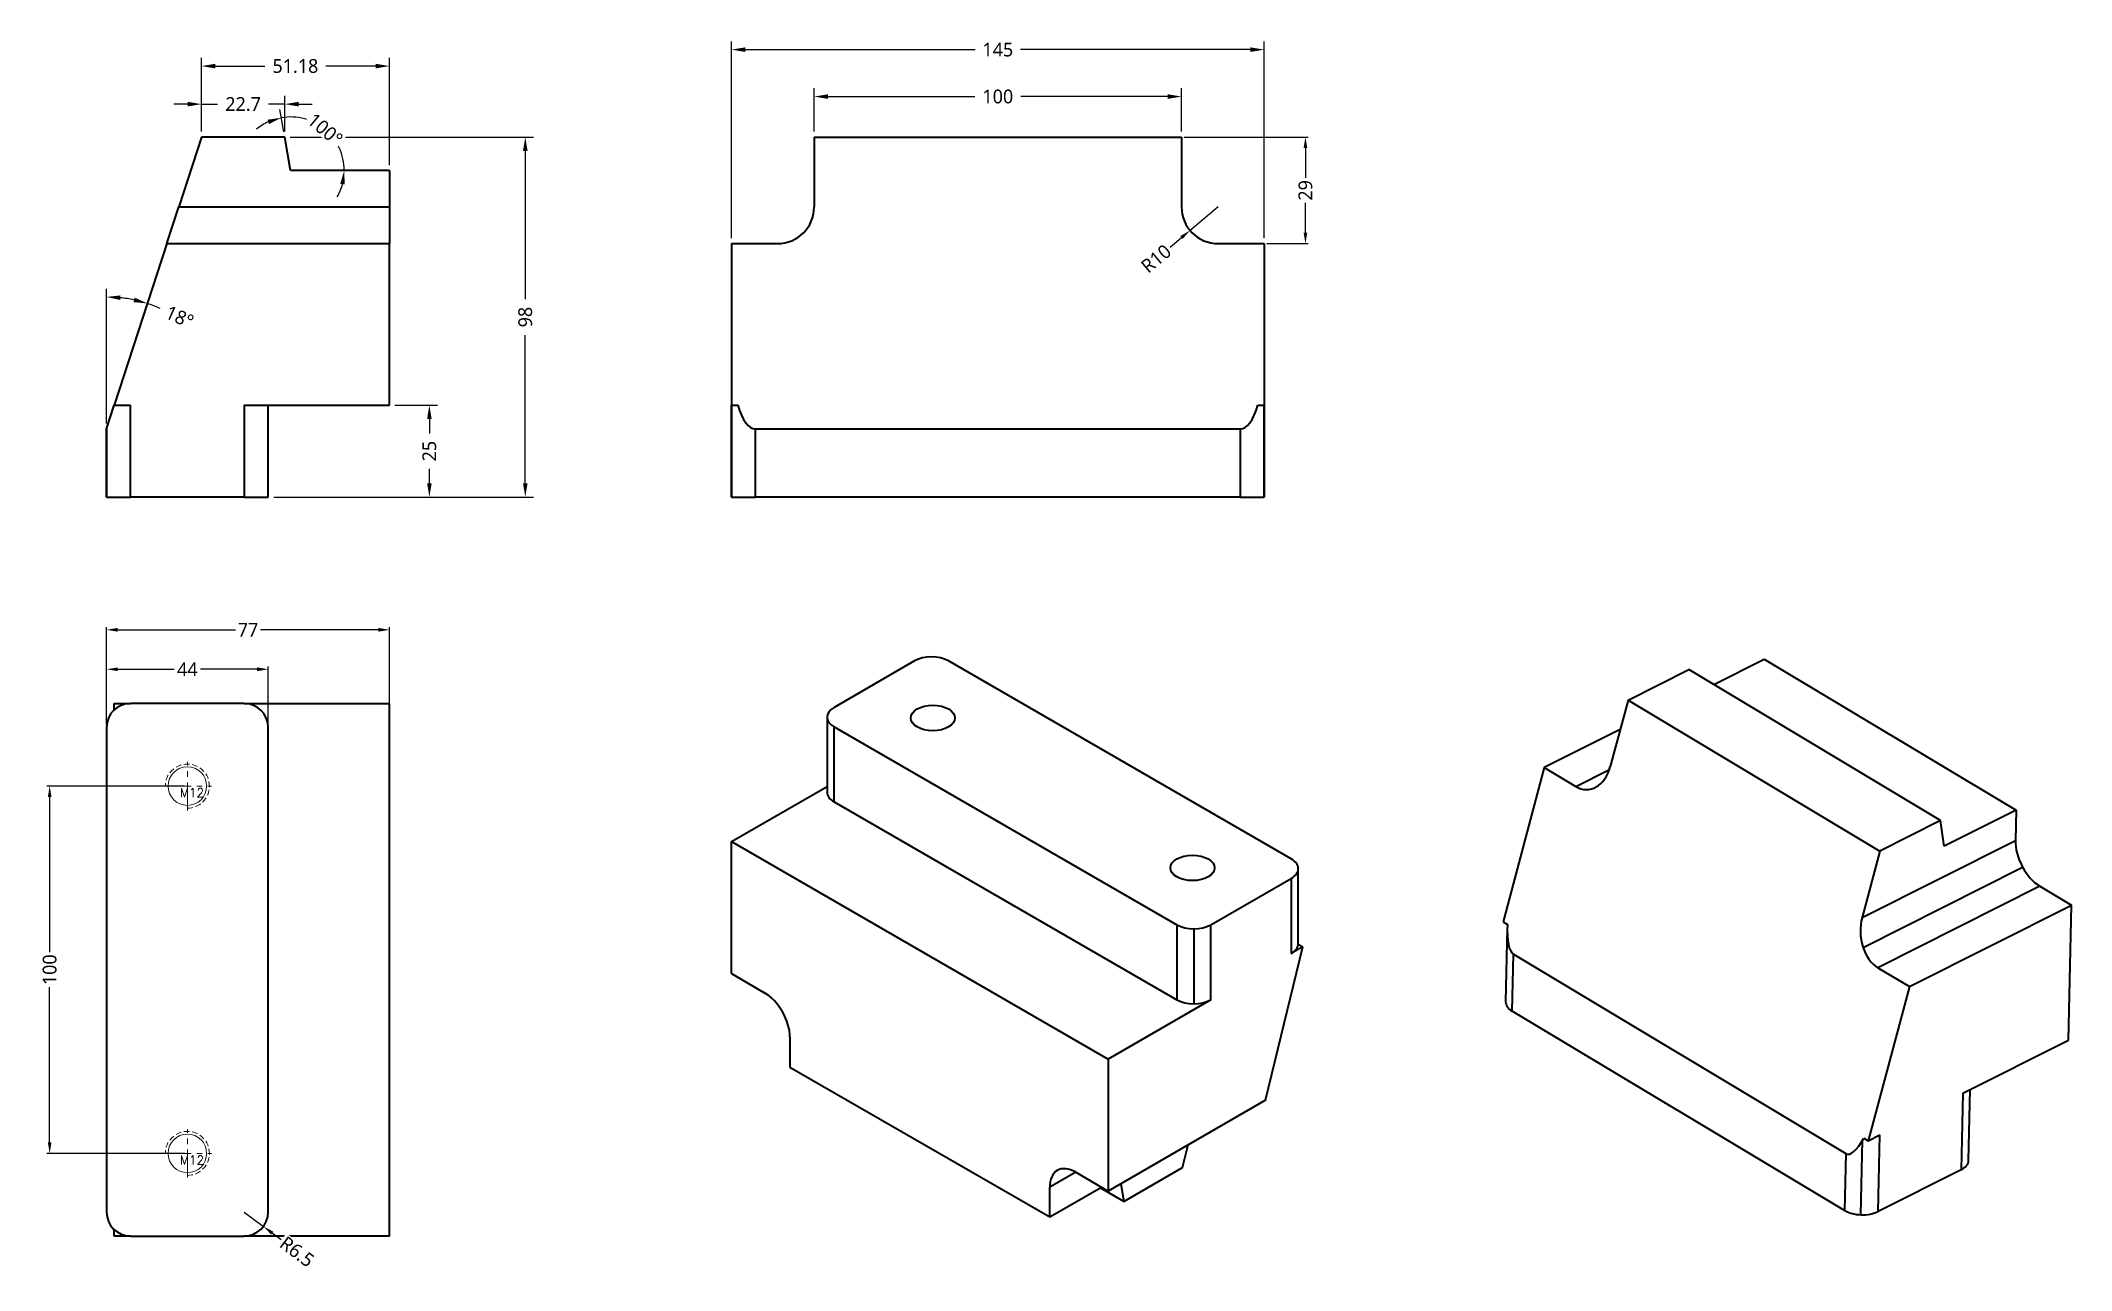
# Model space of a CAD drawing. Header units: millimetres. Extents: x -194 to 359, y 243 to 577.
import ezdxf

# ---------------------------------------------------------------- set-up
doc = ezdxf.new("R2010")
doc.units = ezdxf.units.MM
doc.linetypes.add('CENTER', pattern=[50.8, 31.75, -6.35, 6.35, -6.35])
doc.linetypes.add('HIDDEN', pattern=[9.525, 6.35, -3.175])
doc.layers.add('1', color=7, linetype='Continuous', true_color=0xffffff)
doc.layers.add('dim', color=82, linetype='Continuous', lineweight=9)
doc.layers.add('screw', color=33, linetype='Continuous', lineweight=13)
doc.styles.add('Capful-A', font='')
doc.styles.add('TXT', font='txt.shx', dxfattribs={"bigfont": 'gbcbig.shx'})
doc.styles.get('Capful-A').set_extended_font_data('Microsoft YaHei')
doc.dimstyles.new('Capful-A-1.5', dxfattribs={"dimscale": 1.5, "dimtxt": 2.5, "dimasz": 2.5, "dimexe": 1.5, "dimexo": 1, "dimgap": 1.5, "dimtad": 0, "dimdsep": 46, "dimtxsty": 'Capful-A', "dimcen": 0, "dimclrt": 7, "dimazin": 2, "dimtfac": 1, "dimtmove": 0, "dimatfit": 3, "dimfxl": 0, "dimtolj": 1, "dimtzin": 0, "dimarcsym": 0})

# ---------------------------------------------------------------- blocks, each defined once
blk = doc.blocks.new('*D30')
at = {"layer": 'Defpoints', "color": 0, "transparency": 16777216}
for p in [(-127.26, 551.11), (-61.78, 551.11), (-131.77, 453.11)]:
    blk.add_point(p, dxfattribs=at)
at = {"layer": 'dim', "color": 0, "lineweight": -2, "transparency": 16777216}
for p, q in [((-125.76, 551.11), (-59.53, 551.11)), ((-61.78, 547.36), (-61.78, 507.02)), ((-61.78, 456.86), (-61.78, 497.19)), ((-130.27, 453.11), (-59.53, 453.11))]:
    blk.add_line(p, q, dxfattribs=at)
at = {"layer": 'dim', "color": 0, "transparency": 16777216}
for points in [[(-62.4, 547.36), (-61.15, 547.36), (-61.78, 551.11)], [(-62.4, 456.86), (-61.15, 456.86), (-61.78, 453.11)]]:
    blk.add_solid(points, dxfattribs=at)
at = {"layer": 'dim', "color": 7, "transparency": 16777216, "insert": (-61.78, 502.11), "char_height": 3.75, "attachment_point": 5, "rotation": 90, "style": 'Capful-A', "bg_fill": 3, "box_fill_scale": 1.1, "bg_fill_color": 256, "bg_fill_true_color": 13158600, "bg_fill_transparency": 0}
blk.add_mtext('\\A1;98', dxfattribs=at)
blk = doc.blocks.new('*D31')
at = {"layer": 'Defpoints', "color": 0, "transparency": 16777216}
for p in [(-98.77, 478.11), (-131.77, 453.11), (-87.89, 453.11)]:
    blk.add_point(p, dxfattribs=at)
at = {"layer": 'dim', "color": 0, "lineweight": -2, "transparency": 16777216}
for p, q in [((-97.27, 478.11), (-85.64, 478.11)), ((-87.89, 474.36), (-87.89, 470.44)), ((-87.89, 456.86), (-87.89, 460.77)), ((-130.27, 453.11), (-85.64, 453.11))]:
    blk.add_line(p, q, dxfattribs=at)
at = {"layer": 'dim', "color": 0, "transparency": 16777216}
for points in [[(-88.51, 474.36), (-87.26, 474.36), (-87.89, 478.11)], [(-88.51, 456.86), (-87.26, 456.86), (-87.89, 453.11)]]:
    blk.add_solid(points, dxfattribs=at)
at = {"layer": 'dim', "color": 7, "transparency": 16777216, "insert": (-87.89, 465.61), "char_height": 3.75, "attachment_point": 5, "rotation": 90, "style": 'Capful-A', "bg_fill": 3, "box_fill_scale": 1.1, "bg_fill_color": 256, "bg_fill_true_color": 13158600, "bg_fill_transparency": 0}
blk.add_mtext('\\A1;25', dxfattribs=at)
blk = doc.blocks.new('*D32')
at = {"layer": 'Defpoints', "color": 0, "transparency": 16777216}
for p in [(-127.26, 560.09), (-149.95, 551.11), (-127.26, 551.11)]:
    blk.add_point(p, dxfattribs=at)
at = {"layer": 'dim', "color": 0, "lineweight": -2, "transparency": 16777216}
for p, q in [((-153.7, 560.09), (-157.45, 560.09)), ((-149.95, 552.61), (-149.95, 562.34)), ((-149.95, 560.09), (-145.54, 560.09)), ((-127.26, 560.09), (-131.67, 560.09)), ((-127.26, 552.61), (-127.26, 562.34)), ((-123.51, 560.09), (-119.76, 560.09))]:
    blk.add_line(p, q, dxfattribs=at)
at = {"layer": 'dim', "color": 0, "transparency": 16777216}
for points in [[(-153.7, 560.72), (-153.7, 559.47), (-149.95, 560.09)], [(-123.51, 560.72), (-123.51, 559.47), (-127.26, 560.09)]]:
    blk.add_solid(points, dxfattribs=at)
at = {"layer": 'dim', "color": 7, "transparency": 16777216, "insert": (-138.6, 560.09), "char_height": 3.75, "attachment_point": 5, "style": 'Capful-A', "bg_fill": 3, "box_fill_scale": 1.1, "bg_fill_color": 256, "bg_fill_true_color": 13158600, "bg_fill_transparency": 0}
blk.add_mtext('\\A1;22.7', dxfattribs=at)
blk = doc.blocks.new('*D33')
at = {"layer": 'Defpoints', "color": 0, "transparency": 16777216}
for p in [(-98.77, 570.45), (-149.95, 551.11), (-98.77, 542.01)]:
    blk.add_point(p, dxfattribs=at)
at = {"layer": 'dim', "color": 0, "lineweight": -2, "transparency": 16777216}
for p, q in [((-149.95, 552.61), (-149.95, 572.7)), ((-146.2, 570.45), (-132.69, 570.45)), ((-102.52, 570.45), (-116.03, 570.45)), ((-98.77, 543.51), (-98.77, 572.7))]:
    blk.add_line(p, q, dxfattribs=at)
at = {"layer": 'dim', "color": 0, "transparency": 16777216}
for points in [[(-146.2, 571.08), (-146.2, 569.83), (-149.95, 570.45)], [(-102.52, 571.08), (-102.52, 569.83), (-98.77, 570.45)]]:
    blk.add_solid(points, dxfattribs=at)
at = {"layer": 'dim', "color": 7, "transparency": 16777216, "insert": (-124.36, 570.45), "char_height": 3.75, "attachment_point": 5, "style": 'Capful-A', "bg_fill": 3, "box_fill_scale": 1.1, "bg_fill_color": 256, "bg_fill_true_color": 13158600, "bg_fill_transparency": 0}
blk.add_mtext('\\A1;51.18', dxfattribs=at)
blk = doc.blocks.new('*D34')
at = {"layer": 'Defpoints', "color": 0, "transparency": 16777216}
for p in [(-127.26, 551.11), (-125.65, 542.01), (-125.65, 542.01), (-98.77, 542.01)]:
    blk.add_point(p, dxfattribs=at)
at = {"layer": 'dim', "color": 0, "lineweight": -2, "transparency": 16777216}
blk.add_line((-127.52, 552.58), (-128.58, 558.59), dxfattribs=at)
for start, end in [(114.7712, 129.5425), (360, 100), (330.4575, 345.2288)]:
    blk.add_arc((-125.65, 542.01), 14.59, start, end, dxfattribs=at)
at = {"layer": 'dim', "color": 0, "transparency": 16777216}
for points in [[(-131.95, 555.85), (-131.58, 554.65), (-128.18, 556.37)], [(-112.17, 538.37), (-110.93, 538.21), (-111.07, 542.01)]]:
    blk.add_solid(points, dxfattribs=at)
at = {"layer": 'dim', "color": 7, "transparency": 16777216, "insert": (-116.28, 553.18), "char_height": 3.75, "attachment_point": 5, "rotation": 320, "style": 'Capful-A', "bg_fill": 3, "box_fill_scale": 1.1, "bg_fill_color": 256, "bg_fill_true_color": 13158600, "bg_fill_transparency": 0}
blk.add_mtext('\\A1;100°', dxfattribs=at)
at = {"layer": 'Defpoints', "color": 0, "transparency": 16777216}
blk.add_point((-113.47, 550.02), dxfattribs=at)
blk = doc.blocks.new('*D35')
at = {"layer": 'Defpoints', "color": 0, "transparency": 16777216}
for p in [(-159.37, 522.11), (-172.01, 507.39), (-173.67, 478.11), (-175.77, 471.65), (-175.77, 453.11)]:
    blk.add_point(p, dxfattribs=at)
at = {"layer": 'dim', "color": 0, "lineweight": -2, "transparency": 16777216}
blk.add_line((-175.77, 473.15), (-175.77, 509.84), dxfattribs=at)
for start, end in [(77.982, 84.018), (66.018, 72)]:
    blk.add_arc((-175.77, 471.65), 35.93, start, end, dxfattribs=at)
at = {"layer": 'dim', "color": 0, "transparency": 16777216}
for points in [[(-172.06, 506.77), (-171.99, 508.01), (-175.77, 507.59)], [(-168.12, 507.4), (-168.45, 506.19), (-164.66, 505.83)]]:
    blk.add_solid(points, dxfattribs=at)
at = {"layer": 'dim', "color": 7, "transparency": 16777216, "insert": (-155.89, 502.14), "char_height": 3.75, "attachment_point": 5, "rotation": 336.018, "style": 'Capful-A', "bg_fill": 3, "box_fill_scale": 1.1, "bg_fill_color": 256, "bg_fill_true_color": 13158600, "bg_fill_transparency": 0}
blk.add_mtext('\\A1;18°', dxfattribs=at)
blk = doc.blocks.new('*D36')
at = {"layer": 'Defpoints', "color": 0, "transparency": 16777216}
for p in [(139.37, 574.93), (-5.63, 522.11), (139.37, 522.11)]:
    blk.add_point(p, dxfattribs=at)
at = {"layer": 'dim', "color": 0, "lineweight": -2, "transparency": 16777216}
for p, q in [((-5.63, 523.61), (-5.63, 577.18)), ((139.37, 523.61), (139.37, 577.18)), ((-1.88, 574.93), (60.69, 574.93)), ((135.62, 574.93), (73.04, 574.93))]:
    blk.add_line(p, q, dxfattribs=at)
at = {"layer": 'dim', "color": 0, "transparency": 16777216}
for points in [[(-1.88, 575.55), (-1.88, 574.3), (-5.63, 574.93)], [(135.62, 575.55), (135.62, 574.3), (139.37, 574.93)]]:
    blk.add_solid(points, dxfattribs=at)
at = {"layer": 'dim', "color": 7, "transparency": 16777216, "insert": (66.87, 574.93), "char_height": 3.75, "attachment_point": 5, "style": 'Capful-A', "bg_fill": 3, "box_fill_scale": 1.1, "bg_fill_color": 256, "bg_fill_true_color": 13158600, "bg_fill_transparency": 0}
blk.add_mtext('\\A1;145', dxfattribs=at)
blk = doc.blocks.new('*D37')
at = {"layer": 'Defpoints', "color": 0, "transparency": 16777216}
for p in [(116.87, 562.15), (16.87, 551.11), (116.87, 551.11)]:
    blk.add_point(p, dxfattribs=at)
at = {"layer": 'dim', "color": 0, "lineweight": -2, "transparency": 16777216}
for p, q in [((16.87, 552.61), (16.87, 564.4)), ((116.87, 552.61), (116.87, 564.4)), ((20.62, 562.15), (60.62, 562.15)), ((113.12, 562.15), (73.12, 562.15))]:
    blk.add_line(p, q, dxfattribs=at)
at = {"layer": 'dim', "color": 0, "transparency": 16777216}
for points in [[(20.62, 562.77), (20.62, 561.52), (16.87, 562.15)], [(113.12, 562.77), (113.12, 561.52), (116.87, 562.15)]]:
    blk.add_solid(points, dxfattribs=at)
at = {"layer": 'dim', "color": 7, "transparency": 16777216, "insert": (66.87, 562.15), "char_height": 3.75, "attachment_point": 5, "style": 'Capful-A', "bg_fill": 3, "box_fill_scale": 1.1, "bg_fill_color": 256, "bg_fill_true_color": 13158600, "bg_fill_transparency": 0}
blk.add_mtext('\\A1;100', dxfattribs=at)
blk = doc.blocks.new('*D38')
at = {"layer": 'Defpoints', "color": 0, "transparency": 16777216}
for p in [(116.87, 551.11), (139.37, 522.11), (150.61, 522.11)]:
    blk.add_point(p, dxfattribs=at)
at = {"layer": 'dim', "color": 0, "lineweight": -2, "transparency": 16777216}
for p, q in [((117.62, 551.11), (151.36, 551.11)), ((150.61, 548.11), (150.61, 539.99)), ((150.61, 525.11), (150.61, 533.22)), ((140.12, 522.11), (151.36, 522.11))]:
    blk.add_line(p, q, dxfattribs=at)
at = {"layer": 'dim', "color": 0, "transparency": 16777216}
for points in [[(150.11, 548.11), (151.11, 548.11), (150.61, 551.11)], [(150.11, 525.11), (151.11, 525.11), (150.61, 522.11)]]:
    blk.add_solid(points, dxfattribs=at)
at = {"layer": 'dim', "color": 7, "transparency": 16777216, "insert": (150.61, 536.61), "char_height": 3.75, "attachment_point": 5, "rotation": 90, "style": 'Capful-A', "bg_fill": 3, "box_fill_scale": 1.1, "bg_fill_color": 256, "bg_fill_true_color": 13158600, "bg_fill_transparency": 0}
blk.add_mtext('\\A1;29', dxfattribs=at)
blk = doc.blocks.new('*D39')
at = {"layer": 'Defpoints', "color": 0, "transparency": 16777216}
for p in [(126.87, 532.11), (119.19, 525.7)]:
    blk.add_point(p, dxfattribs=at)
at = {"layer": 'dim', "color": 0, "lineweight": -2, "transparency": 16777216}
for p, q in [((126.87, 532.11), (119.19, 525.7)), ((113.74, 521.17), (116.88, 523.78))]:
    blk.add_line(p, q, dxfattribs=at)
at = {"layer": 'dim', "color": 7, "transparency": 16777216, "insert": (109.96, 518.01), "char_height": 3.75, "attachment_point": 5, "rotation": 39.8107, "style": 'Capful-A', "bg_fill": 3, "box_fill_scale": 1.1, "bg_fill_color": 256, "bg_fill_true_color": 13158600, "bg_fill_transparency": 0}
blk.add_mtext('\\A1;R10', dxfattribs=at)
at = {"layer": 'dim', "color": 0, "transparency": 16777216}
blk.add_solid([(116.56, 524.17), (117.2, 523.4), (119.19, 525.7)], dxfattribs=at)
blk = doc.blocks.new('screw_m12_k')
at = {"layer": 'screw', "color": 1, "linetype": 'CENTER', "ltscale": 0.24}
for p, q in [((0, -6.6), (0, 6.6)), ((-6.6, 0), (6.6, 0))]:
    blk.add_line(p, q, dxfattribs=at)
at = {"layer": 'screw', "color": 33}
blk.add_circle((0, 0), 5.25, dxfattribs=at)
at = {"layer": 'screw', "color": 92, "linetype": 'HIDDEN', "ltscale": 0.24}
blk.add_arc((0, 0), 6, 270, 180, dxfattribs=at)
at = {"layer": 'screw', "color": 6, "style": 'TXT'}
blk.add_text('M12', height=2.4, dxfattribs=at).set_placement((-2.04, -3))
blk = doc.blocks.new('*D42')
at = {"layer": 'Defpoints', "color": 0, "transparency": 16777216}
for p in [(-98.77, 416.97), (-175.77, 390.41), (-98.77, 390.41)]:
    blk.add_point(p, dxfattribs=at)
at = {"layer": 'dim', "color": 0, "lineweight": -2, "transparency": 16777216}
for p, q in [((-175.77, 391.16), (-175.77, 417.72)), ((-172.77, 416.97), (-140.66, 416.97)), ((-101.77, 416.97), (-133.87, 416.97)), ((-98.77, 391.16), (-98.77, 417.72))]:
    blk.add_line(p, q, dxfattribs=at)
at = {"layer": 'dim', "color": 0, "transparency": 16777216}
for points in [[(-172.77, 417.47), (-172.77, 416.47), (-175.77, 416.97)], [(-101.77, 417.47), (-101.77, 416.47), (-98.77, 416.97)]]:
    blk.add_solid(points, dxfattribs=at)
at = {"layer": 'dim', "color": 7, "transparency": 16777216, "insert": (-137.27, 416.97), "char_height": 3.75, "attachment_point": 5, "style": 'Capful-A', "bg_fill": 3, "box_fill_scale": 1.1, "bg_fill_color": 256, "bg_fill_true_color": 13158600, "bg_fill_transparency": 0}
blk.add_mtext('\\A1;77', dxfattribs=at)
blk = doc.blocks.new('*D43')
at = {"layer": 'Defpoints', "color": 0, "transparency": 16777216}
for p in [(-175.77, 406.22), (-175.77, 390.41), (-131.77, 390.41)]:
    blk.add_point(p, dxfattribs=at)
at = {"layer": 'dim', "color": 0, "lineweight": -2, "transparency": 16777216}
for p, q in [((-175.77, 391.16), (-175.77, 406.97)), ((-172.77, 406.22), (-157.36, 406.22)), ((-134.77, 406.22), (-150.18, 406.22)), ((-131.77, 391.16), (-131.77, 406.97))]:
    blk.add_line(p, q, dxfattribs=at)
at = {"layer": 'dim', "color": 0, "transparency": 16777216}
for points in [[(-172.77, 406.72), (-172.77, 405.72), (-175.77, 406.22)], [(-134.77, 406.72), (-134.77, 405.72), (-131.77, 406.22)]]:
    blk.add_solid(points, dxfattribs=at)
at = {"layer": 'dim', "color": 7, "transparency": 16777216, "insert": (-153.77, 406.22), "char_height": 3.75, "attachment_point": 5, "style": 'Capful-A', "bg_fill": 3, "box_fill_scale": 1.1, "bg_fill_color": 256, "bg_fill_true_color": 13158600, "bg_fill_transparency": 0}
blk.add_mtext('\\A1;44', dxfattribs=at)
blk = doc.blocks.new('*D44')
at = {"layer": 'Defpoints', "color": 0, "transparency": 16777216}
for p in [(-153.77, 374.41), (-191.26, 274.41), (-153.77, 274.41)]:
    blk.add_point(p, dxfattribs=at)
at = {"layer": 'dim', "color": 0, "lineweight": -2, "transparency": 16777216}
for p, q in [((-154.52, 374.41), (-192.01, 374.41)), ((-191.26, 371.41), (-191.26, 329.16)), ((-191.26, 277.41), (-191.26, 319.67)), ((-154.52, 274.41), (-192.01, 274.41))]:
    blk.add_line(p, q, dxfattribs=at)
at = {"layer": 'dim', "color": 0, "transparency": 16777216}
for points in [[(-191.76, 371.41), (-190.76, 371.41), (-191.26, 374.41)], [(-191.76, 277.41), (-190.76, 277.41), (-191.26, 274.41)]]:
    blk.add_solid(points, dxfattribs=at)
at = {"layer": 'dim', "color": 7, "transparency": 16777216, "insert": (-191.26, 324.41), "char_height": 3.75, "attachment_point": 5, "rotation": 90, "style": 'Capful-A', "bg_fill": 3, "box_fill_scale": 1.1, "bg_fill_color": 256, "bg_fill_true_color": 13158600, "bg_fill_transparency": 0}
blk.add_mtext('\\A1;100', dxfattribs=at)
blk = doc.blocks.new('*D45')
at = {"layer": 'Defpoints', "color": 0, "transparency": 16777216}
for p in [(-138.27, 258.41), (-133.07, 254.51)]:
    blk.add_point(p, dxfattribs=at)
at = {"layer": 'dim', "color": 0, "lineweight": -2, "transparency": 16777216}
for p, q in [((-138.27, 258.41), (-133.07, 254.51)), ((-128.28, 250.9), (-130.67, 252.71))]:
    blk.add_line(p, q, dxfattribs=at)
at = {"layer": 'dim', "color": 7, "transparency": 16777216, "insert": (-123.92, 247.63), "char_height": 3.75, "attachment_point": 5, "rotation": 323.0817, "style": 'Capful-A', "bg_fill": 3, "box_fill_scale": 1.1, "bg_fill_color": 256, "bg_fill_true_color": 13158600, "bg_fill_transparency": 0}
blk.add_mtext('\\A1;R6.5', dxfattribs=at)
at = {"layer": 'dim', "color": 0, "transparency": 16777216}
blk.add_solid([(-130.37, 253.11), (-130.97, 252.31), (-133.07, 254.51)], dxfattribs=at)

msp = doc.modelspace()

# ---------------------------------------------------------------- linework, layer by layer
at = {"layer": '1', "color": 7, "linetype": 'Continuous', "lineweight": 35}
for p, q in [((-149.952, 551.107), (-156.126, 532.107)), ((-127.256, 551.107), (-149.952, 551.107)), ((-125.652, 542.007), (-127.256, 551.107)), ((16.867, 551.107), (116.867, 551.107)), ((16.867, 551.107), (16.867, 532.107)), ((116.867, 551.107), (116.867, 532.107)), ((-98.769, 542.007), (-125.652, 542.007)), ((-98.769, 542.007), (-98.769, 532.107)), ((-159.375, 522.107), (-156.126, 532.107)), ((-156.126, 532.107), (-98.769, 532.107)), ((-98.769, 532.107), (-98.769, 522.107)), ((-159.375, 522.107), (-173.671, 478.107)), ((-159.375, 522.107), (-98.769, 522.107)), ((-98.769, 478.107), (-98.769, 522.107)), ((-5.633, 522.107), (6.867, 522.107)), ((-5.633, 522.107), (-5.633, 478.107)), ((126.867, 522.107), (139.367, 522.107)), ((139.367, 522.107), (139.367, 478.107)), ((-175.769, 471.651), (-173.671, 478.107)), ((-173.671, 478.107), (-169.269, 478.107)), ((-169.269, 453.107), (-169.269, 478.107)), ((-138.269, 478.107), (-98.769, 478.107)), ((-138.269, 478.107), (-138.269, 453.107)), ((-131.769, 453.107), (-131.769, 478.107)), ((-131.769, 453.107), (-131.769, 478.107)), ((-5.633, 453.107), (-5.633, 478.107)), ((-5.633, 478.107), (-5.633, 453.107)), ((-5.633, 478.107), (-3.915, 478.107)), ((137.649, 478.107), (139.367, 478.107)), ((139.367, 478.107), (139.367, 453.107)), ((139.367, 453.107), (139.367, 478.107)), ((-175.769, 453.107), (-175.769, 471.651)), ((-175.769, 471.651), (-175.769, 453.107)), ((0.867, 453.107), (0.867, 471.651)), ((0.867, 471.651), (132.867, 471.651)), ((132.867, 471.651), (132.867, 453.107)), ((-175.769, 453.107), (-169.269, 453.107)), ((-138.269, 453.107), (-169.269, 453.107)), ((-138.269, 453.107), (-131.769, 453.107)), ((-5.633, 453.107), (0.867, 453.107)), ((132.867, 453.107), (0.867, 453.107)), ((132.867, 453.107), (139.367, 453.107)), ((44.218, 408.48), (22.298, 395.824)), ((146.749, 354.591), (53.411, 408.48)), ((238.438, 397.848), (254.957, 406.157)), ((323.505, 365.039), (254.957, 406.157)), ((261.769, 402.071), (275.525, 408.991)), ((275.525, 408.991), (344.073, 367.872)), ((-173.671, 396.913), (-169.269, 396.913)), ((-173.671, 395.195), (-173.671, 396.913)), ((-138.269, 396.913), (-169.269, 396.913)), ((-138.269, 396.913), (-98.769, 396.913)), ((-98.769, 251.913), (-98.769, 396.913)), ((20.394, 393.171), (20.394, 372.758)), ((238.438, 397.848), (233.595, 379.727)), ((238.438, 397.848), (306.986, 356.73)), ((-175.769, 390.413), (-175.769, 258.413)), ((-131.769, 258.413), (-131.769, 390.413)), ((22.298, 370.105), (22.298, 390.517)), ((22.298, 390.517), (115.636, 336.628)), ((236.299, 389.841), (215.623, 379.441)), ((215.623, 379.441), (204.407, 337.475)), ((215.623, 379.441), (224.191, 374.301)), ((224.191, 374.301), (233.345, 378.905)), ((-5.633, 359.286), (20.394, 374.312)), ((22.298, 370.105), (115.636, 316.216)), ((323.505, 365.039), (306.986, 356.73)), ((324.505, 358.03), (323.505, 365.039)), ((344.073, 367.872), (324.505, 358.03)), ((344.073, 367.872), (343.89, 359.608)), ((302.142, 338.608), (343.89, 359.608)), ((-5.633, 359.286), (96.898, 300.09)), ((-5.633, 323.36), (-5.633, 359.286)), ((306.986, 356.73), (302.142, 338.608)), ((124.828, 336.628), (146.749, 349.284)), ((146.749, 349.284), (146.749, 328.871)), ((148.653, 332.012), (148.653, 351.937)), ((302.404, 330.485), (345.855, 352.341)), ((350.561, 347.148), (306.448, 324.959)), ((350.561, 347.148), (359.129, 342.008)), ((204.407, 337.475), (205.584, 336.769)), ((315.016, 319.819), (359.129, 342.008)), ((358.319, 305.277), (359.129, 342.008)), ((115.636, 336.628), (115.636, 316.216)), ((120.232, 335.529), (120.232, 315.117)), ((124.828, 316.216), (124.828, 336.628)), ((205.553, 335.851), (205.108, 315.688)), ((139.753, 288.906), (149.862, 330.669)), ((149.862, 330.669), (146.749, 328.871)), ((148.647, 331.37), (149.862, 330.669)), ((206.875, 313.165), (207.217, 328.646)), ((207.217, 328.646), (297.699, 274.37)), ((-5.633, 323.36), (3.206, 318.257)), ((306.448, 324.959), (315.016, 319.819)), ((124.828, 316.216), (96.898, 300.09)), ((315.016, 319.819), (303.801, 277.854)), ((297.358, 258.889), (206.875, 313.165)), ((10.277, 306.01), (10.277, 297.926)), ((329.569, 290.816), (358.319, 305.277)), ((96.898, 300.09), (96.898, 264.164)), ((10.277, 297.926), (80.988, 257.101)), ((139.753, 288.906), (96.898, 264.164)), ((329.569, 290.816), (329.109, 269.946)), ((331.151, 272.475), (331.578, 291.826)), ((117.18, 270.567), (118.673, 276.736)), ((301.846, 257.698), (302.294, 277.983)), ((302.623, 278.56), (303.801, 277.854)), ((303.801, 277.854), (307.005, 279.466)), ((306.545, 258.596), (307.005, 279.466)), ((297.699, 274.37), (297.358, 258.889)), ((88.059, 269.267), (80.988, 265.185)), ((88.059, 269.267), (96.898, 264.164)), ((100.321, 266.141), (101.132, 261.301)), ((101.132, 261.301), (117.18, 270.567)), ((329.109, 269.946), (306.545, 258.596)), ((80.988, 257.101), (95.059, 265.225)), ((80.988, 257.101), (80.988, 265.185)), ((101.132, 261.301), (94.697, 265.016)), ((-173.671, 251.913), (-173.671, 253.631)), ((-169.269, 251.913), (-173.671, 251.913)), ((-169.269, 251.913), (-138.269, 251.913)), ((-98.769, 251.913), (-138.269, 251.913))]:
    msp.add_line(p, q, dxfattribs=at)
for centre, radius, start, end in [((6.867, 532.107), 10, 270, 0), ((126.867, 532.107), 10, 180, 270), ((-169.269, 390.413), 6.5, 90, 180), ((-138.269, 390.413), 6.5, 0, 90), ((-169.269, 258.413), 6.5, 180, 270), ((-138.269, 258.413), 6.5, 270, 0)]:
    msp.add_arc(centre, radius, start, end, dxfattribs=at)
for centre, major_axis, ratio, start_param, end_param in [((0.867, 491.656), (0, -20.005), 0.3249197, 5.4564909, 6.2831853), ((132.867, 491.656), (0, -20.005), 0.3249197, 0, 0.8266944), ((48.814, 405.826), (6.5, 0), 0.5773503, 0.7853982, 2.3561945), ((26.894, 393.171), (6.5, 0), 0.5773503, 2.3561945, 3.9269908), ((226.74, 383.838), (0.735, -10.373), 0.7014441, 5.8264793, 7.3972756), ((26.894, 372.758), (-6.5, 0), 0.5773503, 0, 0.7853982), ((350.745, 355.496), (4.494, -8.934), 0.5798014, 3.9709447, 5.5417411), ((142.153, 351.937), (6.5, 0), 0.5773503, 5.4977871, 7.0685835), ((308.997, 334.497), (0.735, -10.373), 0.7014441, 4.2556829, 5.8264793), ((120.232, 339.282), (6.5, 0), 0.5773503, 3.9269908, 5.4977871), ((142.153, 320.462), (4.204, 19.141), 0.2589892, 5.3744576, 5.4157665), ((212.316, 347.726), (-4.74, -19.229), 0.2514852, 5.3792339, 6.2059282), ((142.153, 331.525), (-6.5, 0), 0.5773503, 2.3561945, 3.1002964), ((3.206, 310.092), (-5, 8.66), 0.5773503, 3.9269908, 5.4977871), ((120.232, 318.869), (-6.5, 0), 0.5773503, 0.7853982, 2.3561945), ((211.607, 315.544), (-6.498, 0.143), 0.5502497, 6.2831784, 7.0507333), ((302.799, 293.45), (-4.74, -19.229), 0.2514852, 6.2059282, 7.0326226), ((88.059, 261.102), (-5, 8.66), 0.5773503, 5.4977871, 7.0685835), ((324.653, 272.618), (-6.498, 0.143), 0.5502497, 2.3383444, 3.1415858), ((302.089, 261.269), (-6.498, 0.143), 0.5502497, 0.767548, 2.3383444)]:
    msp.add_ellipse(centre, major_axis=major_axis, ratio=ratio, start_param=start_param, end_param=end_param, dxfattribs=at)
for centre in [(49.168, 392.966), (119.879, 352.142)]:
    msp.add_ellipse(centre, major_axis=(-6, 0), ratio=0.5773503, dxfattribs=at)

# ---------------------------------------------------------------- block references
at = {"layer": 'screw'}
for p in [(-153.769, 374.413), (-153.769, 274.413)]:
    msp.add_blockref('screw_m12_k', p, dxfattribs=at)

# ---------------------------------------------------------------- next in the draw order: dimensions: what is measured, and where the dimension line sits
at = {"layer": 'dim'}
dim = msp.add_linear_dim(base=(139.367, 574.928), p1=(-5.633, 522.107), p2=(139.367, 522.107), dimstyle='Capful-A-1.5', dxfattribs=at)
dim.commit()
dim.dimension.update_dxf_attribs({"geometry": '*D36', "text_midpoint": (66.867, 574.928)})
dim = msp.add_linear_dim(base=(-61.777, 551.107), p1=(-131.769, 453.107), p2=(-127.256, 551.107), angle=90, dimstyle='Capful-A-1.5', dxfattribs=at)
dim.commit()
dim.dimension.update_dxf_attribs({"geometry": '*D30', "text_midpoint": (-61.777, 502.107)})
dim = msp.add_angular_dim_2l(base=(-172.013, 507.388), line1=((-175.769, 471.651), (-175.769, 453.107)), line2=((-159.375, 522.107), (-173.671, 478.107)), dimstyle='Capful-A-1.5', dxfattribs=at)
dim.commit()
dim.dimension.update_dxf_attribs({"geometry": '*D35', "text_midpoint": (-155.891, 502.138)})
dim = msp.add_linear_dim(base=(-98.769, 416.967), p1=(-175.769, 390.413), p2=(-98.769, 390.413), dimstyle='Capful-A-1.5', override={"dimasz": 2, "dimexe": 0.49975, "dimexo": 0.49975, "dimgap": 0.49975}, dxfattribs=at)
dim.commit()
dim.dimension.update_dxf_attribs({"geometry": '*D42', "text_midpoint": (-137.269, 416.967), "dimtype": 160})
dim = msp.add_linear_dim(base=(-191.261, 274.413), p1=(-153.769, 374.413), p2=(-153.769, 274.413), angle=90, dimstyle='Capful-A-1.5', override={"dimasz": 2, "dimexe": 0.49975, "dimexo": 0.49975, "dimgap": 0.49975}, dxfattribs=at)
dim.commit()
dim.dimension.update_dxf_attribs({"geometry": '*D44', "text_midpoint": (-191.261, 324.413)})
dim = msp.add_radius_dim(center=(-138.269, 258.413), mpoint=(-133.072, 254.509), dimstyle='Capful-A-1.5', override={"dimasz": 2, "dimexe": 0.49975, "dimexo": 0.49975, "dimgap": 0.49975}, dxfattribs=at)
dim.commit()
dim.dimension.update_dxf_attribs({"geometry": '*D45', "text_midpoint": (-123.916, 247.63)})

# ---------------------------------------------------------------- next in the draw order: dimensions: what is measured, and where the dimension line sits
for base, p1, p2, picture, middle in [((116.867, 562.15), (16.867, 551.107), (116.867, 551.107), '*D37', (66.867, 562.15)), ((-127.256, 560.095), (-149.952, 551.107), (-127.256, 551.107), '*D32', (-138.604, 560.095))]:
    dim = msp.add_linear_dim(base=base, p1=p1, p2=p2, dimstyle='Capful-A-1.5', dxfattribs=at)
    dim.commit()
    dim.dimension.update_dxf_attribs({"geometry": picture, "text_midpoint": middle})
dim = msp.add_linear_dim(base=(-87.886, 453.107), p1=(-98.769, 478.107), p2=(-131.769, 453.107), angle=90, dimstyle='Capful-A-1.5', dxfattribs=at)
dim.commit()
dim.dimension.update_dxf_attribs({"geometry": '*D31', "text_midpoint": (-87.886, 465.607)})
dim = msp.add_linear_dim(base=(-175.769, 406.222), p1=(-131.769, 390.413), p2=(-175.769, 390.413), dimstyle='Capful-A-1.5', override={"dimasz": 2, "dimexe": 0.49975, "dimexo": 0.49975, "dimgap": 0.49975}, dxfattribs=at)
dim.commit()
dim.dimension.update_dxf_attribs({"geometry": '*D43', "text_midpoint": (-153.769, 406.222), "dimtype": 160})

# ---------------------------------------------------------------- next in the draw order: dimensions: what is measured, and where the dimension line sits
dim = msp.add_linear_dim(base=(-98.769, 570.453), p1=(-149.952, 551.107), p2=(-98.769, 542.007), dimstyle='Capful-A-1.5', dxfattribs=at)
dim.commit()
dim.dimension.update_dxf_attribs({"geometry": '*D33', "text_midpoint": (-124.36, 570.453)})
dim = msp.add_linear_dim(base=(150.607, 522.107), p1=(116.867, 551.107), p2=(139.367, 522.107), angle=90, dimstyle='Capful-A-1.5', override={"dimasz": 2, "dimexe": 0.49975, "dimexo": 0.49975, "dimgap": 0.49975}, dxfattribs=at)
dim.commit()
dim.dimension.update_dxf_attribs({"geometry": '*D38', "text_midpoint": (150.607, 536.607)})

# ---------------------------------------------------------------- next in the draw order: dimensions: what is measured, and where the dimension line sits
dim = msp.add_angular_dim_2l(base=(-113.465, 550.022), line1=((-98.769, 542.007), (-125.652, 542.007)), line2=((-125.652, 542.007), (-127.256, 551.107)), dimstyle='Capful-A-1.5', dxfattribs=at)
dim.commit()
dim.dimension.update_dxf_attribs({"geometry": '*D34', "text_midpoint": (-116.276, 553.18)})
dim = msp.add_radius_dim(center=(126.867, 532.107), mpoint=(119.186, 525.704), dimstyle='Capful-A-1.5', override={"dimasz": 2, "dimexe": 0.49975, "dimexo": 0.49975, "dimgap": 0.49975}, dxfattribs=at)
dim.commit()
dim.dimension.update_dxf_attribs({"geometry": '*D39', "text_midpoint": (109.959, 518.014), "dimtype": 164})

doc.saveas('drawing.dxf')
